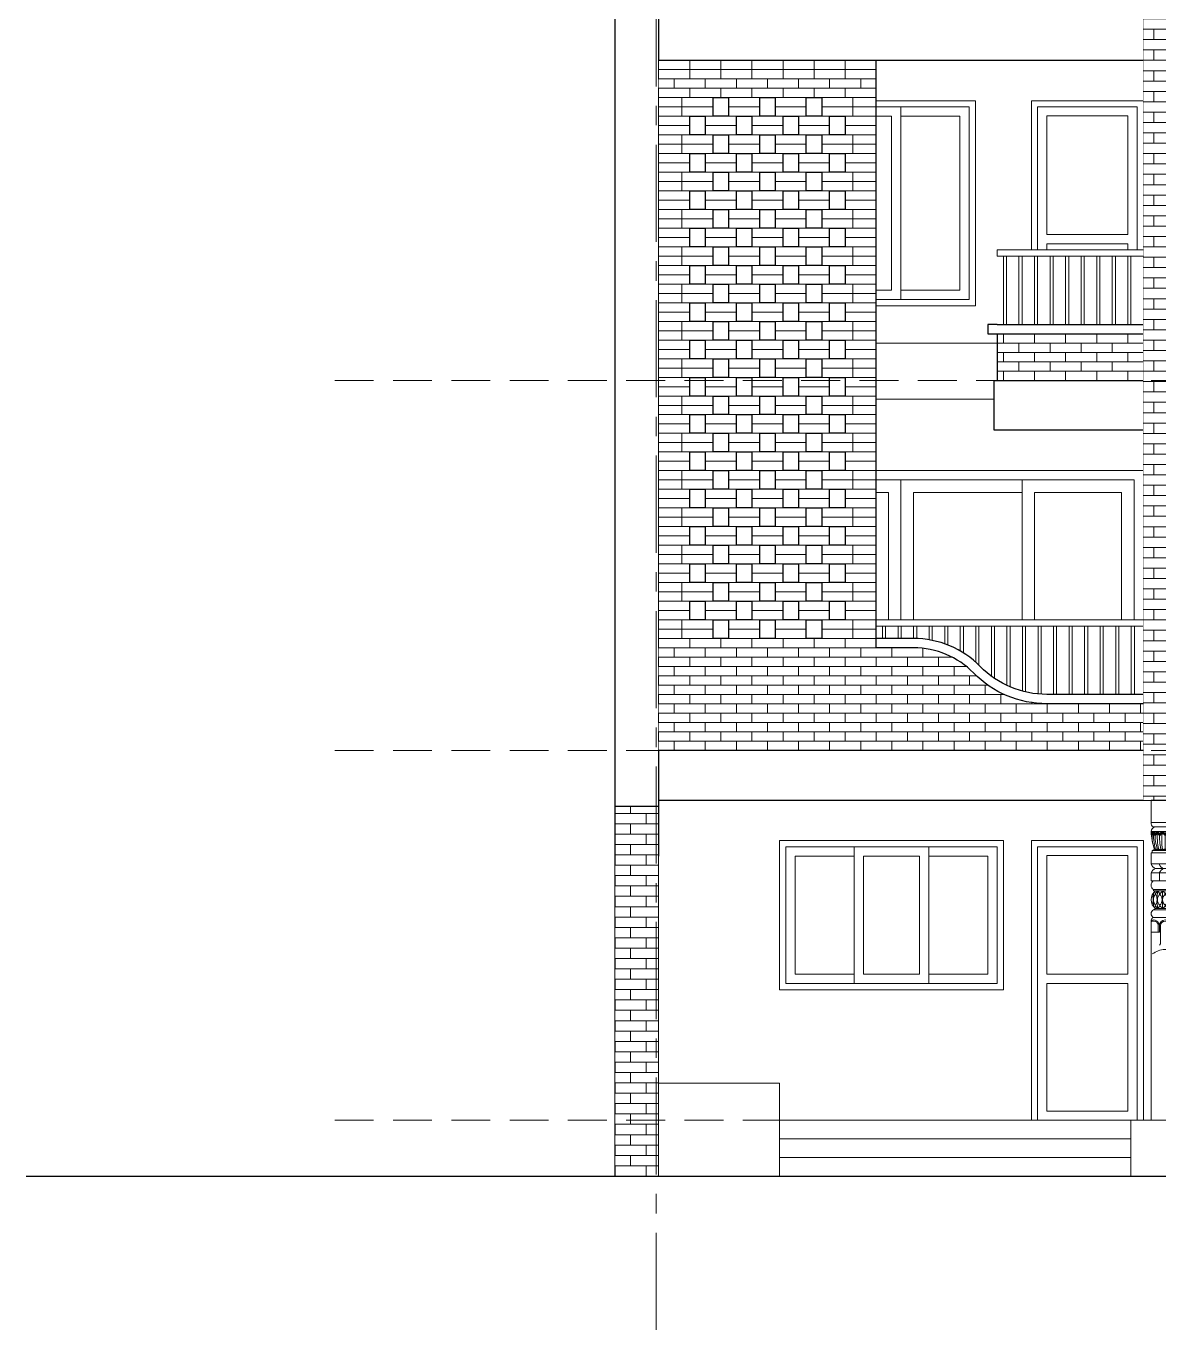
# Model space of a CAD drawing. Header units: inches. Extents: x 17146 to 31738, y -8920 to -2452.
# Drawn here: x 24920.3 to 25284.6, y -6942.4 to -6522.9 of the extents above; entities that cross this region are included whole.
import ezdxf

# ---------------------------------------------------------------- set-up
doc = ezdxf.new("R2010")
doc.units = ezdxf.units.IN
doc.header["$LTSCALE"] = 25
doc.header["$MEASUREMENT"] = 0
doc.set_wipeout_variables(frame=1)
for name, pattern in [('CENTER', [2, 1.25, -0.25, 0.25, -0.25]), ('CONTINU', [0]), ('DASHED', [0.75, 0.5, -0.25])]:
    doc.linetypes.add(name, pattern=pattern)
for name, color, linetype, lineweight in [('AJ_carvings', 45, 'CONTINU', 0), ('Center line', 252, 'CENTER', 20), ('Door-window', 40, 'Continuous', 15), ('Elevation1', 31, 'Continuous', 30), ('Elevation2', 212, 'Continuous', 20), ('Hatch', 253, 'Continuous', 13), ('Railing', 153, 'Continuous', 18), ('uncut wall', 15, 'Continuous', 20)]:
    doc.layers.add(name, color=color, linetype=linetype, lineweight=lineweight)

# ---------------------------------------------------------------- blocks, each defined once
blk = doc.blocks.new('DWE')
at = {"layer": 'Door-window', "linetype": 'Continuous', "ltscale": 10}
for p, q in [((-5, 47), (-31, 47)), ((-5, 44), (-31, 44))]:
    blk.add_line(p, q, dxfattribs=at)
for points in [[(-36, 0), (-36, 90), (0, 90), (0, 0)], [(-34, 0), (-34, 88), (-2, 88), (-2, 0)], [(-31, 47), (-31, 85.18), (-5, 85.18), (-5, 47)], [(-5, 44), (-5, 3), (-31, 3), (-31, 44)]]:
    blk.add_lwpolyline(points, dxfattribs=at)
blk = doc.blocks.new('WIN')
at = {"layer": 'Door-window'}
for p, q in [((24, 64), (24, 2)), ((48, 64), (48, 2))]:
    blk.add_line(p, q, dxfattribs=at)
for points in [[(0, 66), (72, 66), (72, 0), (0, 0)], [(2, 64), (70, 64), (70, 2), (2, 2)], [(45, 5), (27, 5), (27, 61), (45, 61)]]:
    blk.add_lwpolyline(points, close=True, dxfattribs=at)
for points in [[(24, 5), (5, 5), (5, 61), (24, 61)], [(48, 61), (67, 61), (67, 5), (48, 5)]]:
    blk.add_lwpolyline(points, dxfattribs=at)
blk = doc.blocks.new('brick')
at = {"layer": 'uncut wall'}
blk.add_lwpolyline([(-5, 1.5), (5, 1.5), (5, -1.5), (-5, -1.5), (-5, 1.5)], dxfattribs=at)
blk = doc.blocks.new('sd1')
at = {"layer": 'Door-window'}
for p, q in [((-116.94, 87), (-116.94, 3)), ((-77.96, 3), (-77.96, 87)), ((-39, 87), (-39, 3))]:
    blk.add_line(p, q, dxfattribs=at)
for points in [[(0, 90), (-155.93, 90), (-155.93, 0), (0, 0)], [(-3, 87), (-152.93, 87), (-152.93, 3), (-3, 3)], [(-148.93, 83), (-120.94, 83), (-120.94, 7), (-148.93, 7)], [(-81.96, 83), (-116.94, 83), (-116.94, 7), (-81.96, 7)], [(-73.96, 83), (-39, 83), (-39, 7), (-73.96, 7)], [(-7, 83), (-35, 83), (-35, 7), (-7, 7)]]:
    blk.add_lwpolyline(points, close=True, dxfattribs=at)
blk = doc.blocks.new('np')
blk.add_line((4.5, 95.8), (-4.5, 95.84))
blk.add_lwpolyline([(4.5, 0), (-4.5, 0), (-4.5, 64.49, -0.180132), (-3.78, 65.24, -0.589533), (-3.78, 67.73), (-3.78, 67.73), (-3.06, 68.09, -0.496968), (-3.06, 73.85), (-3.78, 73.85), (-3.78, 74.21, -0.512377), (-3.78, 77.09), (-4.5, 77.09), (-4.5, 79.61, -0.213808), (-3.06, 81.05, -0.296846), (-4.5, 82.49), (-4.5, 82.49), (-4.5, 86.08), (-4.5, 86.08), (-4.14, 86.08), (-4.14, 86.8), (-3.38, 87.18, -0.078196), (-4.5, 92.92, -0.322396), (-3.42, 94.36, -0.418192), (-4.5, 95.39), (-4.5, 95.8), (-4.5, 95.8), (-4.5, 103), (4.5, 103), (4.5, 95.8), (4.5, 95.8), (4.5, 95.39, -0.418192), (3.42, 94.36, -0.322396), (4.5, 92.92, -0.075017), (3.44, 87.16), (3.44, 87.16), (4.14, 86.8), (4.14, 86.08), (4.5, 86.08), (4.5, 86.08), (4.5, 82.49, -0.296846), (3.06, 81.05, -0.213808), (4.5, 79.61, -0.063738), (4.5, 79.61, -0.213808), (4.5, 79.61), (4.5, 77.09), (3.78, 77.09, -0.512377), (3.78, 74.21), (3.78, 73.85), (3.06, 73.85, -0.496968), (3.06, 68.09), (3.78, 67.73), (3.78, 67.73, -0.589533), (3.78, 65.24, -0.180132), (4.5, 64.49)], format="xyb", close=True)
at = {"layer": 'AJ_carvings'}
for p, q in [((-4.5, 92.92), (4.5, 92.92)), ((4.5, 92.92), (-4.5, 92.92)), ((-1.5, 56.74), (-1.5, 62.65)), ((1.5, 62.65), (1.5, 56.74)), ((-1.86, 56.35), (-1.5, 56.74)), ((1.5, 56.74), (1.86, 56.35))]:
    blk.add_line(p, q, dxfattribs=at)
for points in [[(-4.5, 95.8), (4.5, 95.8)], [(-3.42, 94.36), (3.42, 94.36)], [(0, 92.15), (0.03, 87.32)], [(-4.14, 86.8), (4.14, 86.8)], [(-4.14, 86.08), (4.14, 86.08)], [(-3.38, 87.17), (3.44, 87.16)], [(-4.5, 82.49), (4.5, 82.49)], [(-3.06, 81.05), (3.06, 81.05)], [(-4.5, 79.61), (4.5, 79.61)], [(-3.78, 77.09), (3.78, 77.09)], [(-1.86, 79.61), (-1.86, 77.09)], [(1.86, 79.61), (1.86, 77.09)], [(-3.78, 74.21), (3.78, 74.21)], [(3.78, 74.21), (-3.78, 74.21)], [(-3.15, 72.91), (-3.31, 73.64)], [(-3.15, 72.91), (-2.34, 73.85), (-1.73, 72.91), (-0.73, 73.85), (0.11, 72.91), (0.75, 73.85), (1.81, 72.91), (2.49, 73.85), (3.22, 72.91)], [(3.06, 73.85), (-3.06, 73.85)], [(-3.06, 73.85), (3.06, 73.85)], [(3.22, 72.91), (3.33, 73.63)], [(-3.78, 67.73), (3.81, 67.73)], [(-3.15, 69.03), (-3.31, 68.3)], [(-3.15, 69.03), (-2.34, 68.09), (-1.73, 69.03), (-0.73, 68.09), (0.11, 69.03), (0.75, 68.09), (1.81, 69.03), (2.49, 68.09), (3.22, 69.03)], [(-3.06, 68.09), (3.06, 68.09)], [(3.22, 69.03), (3.33, 68.31)], [(-3.81, 65.21), (3.81, 65.21)], [(-4.5, 60.53), (-1.86, 60.53)], [(-2.22, 62.66), (-2.22, 60.53)], [(-1.86, 62.66), (-1.86, 60.53)], [(1.86, 62.66), (1.86, 60.53)], [(1.86, 60.53), (4.5, 60.53)], [(2.22, 62.66), (2.22, 60.53)]]:
    blk.add_lwpolyline(points, dxfattribs=at)
for points in [[(-4.17, 92.15, 0.176445), (-4.5, 92.92, 0.460279)], [(-4.19, 91.89, 0.16686), (-4.49, 92.62, 0.175689)], [(-4.2, 91.55, 0.111921), (-4.47, 92.28, 0.130853)], [(-4.2, 91.55, -0.059431), (-3.76, 92.37, -0.083669), (-3.26, 91.54, -0.089752)], [(-4.19, 91.89, -0.161047), (-3.77, 92.65, -0.161666), (-3.27, 91.88, -0.102899)], [(-4.17, 92.15, -0.273245), (-3.75, 92.92, -0.148756), (-3.27, 92.15, 0.122173)], [(-3.14, 87.24, -0.070486), (-3.75, 92.92, 0.740421)], [(-3.27, 92.15, -0.122173), (-2.52, 92.92, -0.122173), (-1.76, 92.15, 0.122173)], [(-3.27, 91.88, -0.019283), (-2.54, 92.65, -0.056523), (-1.78, 91.88, 0.056523)], [(-3.26, 91.54, -0.029219), (-2.55, 92.37, -0.086704), (-1.79, 91.54, 0.086704)], [(-2.04, 87.16, -0.075915), (-2.52, 92.92, 7.691396)], [(-1.79, 91.54, 0.002111), (-0.96, 92.37)], [(-1.78, 91.88, -0.014075), (-0.93, 92.65)], [(-1.76, 92.15, -0.075168), (-0.9, 92.92, -0.168325), (0, 92.15, 0.168325)], [(-0.88, 87.17, -0.059294), (-0.9, 92.92, -2.13599)], [(0, 91.6, 0.091314), (-0.96, 92.37)], [(0, 91.86, 0.111757), (-0.93, 92.65)], [(0, 92.15, -0.168325), (0.9, 92.92, -0.075168), (1.76, 92.15, 0.075168)], [(0, 91.86, -0.099672), (0.93, 92.65, -0.03125), (1.78, 91.88, 0.022406)], [(0, 91.6, -0.079561), (0.96, 92.37, -0.015137), (1.79, 91.54, 0.015137)], [(0.92, 87.17, 0.059294), (0.9, 92.92, 2.13599)], [(3.29, 92.15, 0.122173), (2.53, 92.92, 0.122173), (1.78, 92.15, -0.122173)], [(3.27, 91.88, 0.031128), (2.55, 92.65, 0.056523), (1.8, 91.88, -0.056523)], [(3.26, 91.54, 0.044649), (2.57, 92.37, 0.086704), (1.81, 91.54, -0.086704)], [(2.09, 87.16, 0.075955), (2.53, 92.92, -7.691396)], [(2.96, 87.26, 0.112749), (3.77, 92.92, -0.740421)], [(4.2, 91.55, 0.072838), (3.78, 92.37, 0.066687), (3.26, 91.54, 0.089752)], [(4.2, 91.89, 0.167001), (3.79, 92.65, 0.152123), (3.28, 91.88, 0.102899)], [(4.19, 92.15, 0.273245), (3.77, 92.92, 0.148756), (3.29, 92.15, -0.122173)], [(4.19, 92.15, -0.17205), (4.5, 92.91, -0.17205)], [(4.2, 91.89, -0.161627), (4.5, 92.61, -0.161627)], [(4.2, 91.55, -0.106568), (4.5, 92.29, -0.106568)], [(-3.38, 87.17, -0.112166), (-4.17, 92.15, 0.740421)], [(-2.46, 87.25, -0.080174), (-3.27, 92.15, 7.691396)], [(-1.42, 87.25, -0.066863), (-1.76, 92.15, -2.13599)], [(1.46, 87.25, 0.066897), (1.76, 92.15, 2.13599)], [(2.39, 87.2, 0.100422), (3.29, 92.15, -7.691396)], [(2.39, 87.2, 0.100422), (3.29, 92.15, -7.691396)], [(3.16, 87.18, 0.123379), (4.19, 92.15, -0.740421)], [(-2.46, 87.25, -0.112109), (-2.97, 87.19, -0.05109), (-3.14, 87.24, 0.027967), (-3.38, 87.17)], [(-2.04, 87.16, -0.170488), (-2.46, 87.25, -0.166507)], [(-2.04, 87.16, 0.067735), (-1.42, 87.25)], [(-0.97, 87.16, -0.051217), (-1.42, 87.25, -0.093368)], [(-0.97, 87.16, 0.071569), (0.03, 87.32, 0.093368)], [(1.01, 87.16, -0.075105), (0.03, 87.32, -0.093368)], [(1.01, 87.16, 0.051217), (1.46, 87.25, 0.093368)], [(2.12, 87.16, -0.065715), (1.46, 87.25, 1.313826)], [(2.09, 87.16, 0.017511), (2.39, 87.2, 0.017511)], [(2.39, 87.2, 0.036822), (2.68, 87.17, 0.230111), (2.96, 87.26, 0.103703), (3.44, 87.16)]]:
    blk.add_lwpolyline(points, format="xyb", dxfattribs=at)
for centre, radius, start, end in [((-0.04, 82.87), 1.87, 191.9334, 258.0666), ((0.46, 78.72), 2.49, 110.8628, 159.1372), ((0.04, 82.87), 1.87, 281.9334, 348.0666), ((-0.46, 78.72), 2.49, 20.8628, 69.1372), ((-7.54, 71.08), 3.66, 358.767, 22.5019), ((39.73, 70.56), 43.54, 176.5461, 179.4582), ((-0.73, 70.91), 3.01, 143.432, 178.4106), ((-4.99, 71.19), 2.39, 355.2075, 39.2489), ((11.29, 71.41), 13.84, 169.8236, 181.8382), ((-0.25, 71.05), 2.22, 131.4295, 181.5034), ((-3.2, 71.03), 2.24, 359.2785, 48.6789), ((17.71, 71.35), 18.61, 172.2713, 181.1887), ((1.48, 70.96), 2.29, 130.0372, 178.8572), ((-1.47, 70.94), 2.3, 1.4955, 50.1986), ((-34.6, 70.58), 35.5, 0.6232, 5.2763), ((3.19, 71.06), 2.22, 131.4295, 181.5034), ((0.24, 71.04), 2.24, 359.2785, 48.6789), ((-16.84, 72.01), 19.42, 356.8998, 5.4329), ((5.63, 70.92), 3.01, 143.432, 178.4106), ((1.37, 71.2), 2.39, 355.2075, 39.2489), ((-2.11, 71.68), 5.96, 353.523, 15.9211), ((7.54, 71.12), 3.65, 157.978, 181.8157), ((-7.54, 70.86), 3.66, 337.4981, 1.233), ((-3.81, 71.05), 0.0806, 207.018, 332.982), ((-3.81, 70.89), 0.0806, 27.018, 152.982), ((39.73, 71.38), 43.54, 180.5418, 183.4539), ((-0.73, 71.03), 3.01, 181.5894, 216.568), ((-4.99, 70.75), 2.39, 320.7511, 4.7925), ((-2.54, 71.05), 0.0806, 207.018, 332.982), ((-2.54, 70.89), 0.0806, 27.018, 152.982), ((11.29, 70.52), 13.84, 178.1618, 190.1764), ((-0.25, 70.89), 2.22, 178.4966, 228.5705), ((-3.2, 70.91), 2.24, 311.3211, 0.7215), ((-0.89, 71.04), 0.0806, 207.018, 332.982), ((-0.89, 70.9), 0.0806, 27.018, 152.982), ((17.71, 70.59), 18.61, 178.8113, 187.7287), ((1.48, 70.98), 2.29, 181.1428, 229.9628), ((-1.47, 71), 2.3, 309.8014, 358.5045), ((-34.6, 71.35), 35.5, 354.7237, 359.3768), ((0.9, 71.05), 0.0806, 207.018, 332.982), ((0.9, 70.89), 0.0806, 27.018, 152.982), ((3.19, 70.88), 2.22, 178.4966, 228.5705), ((0.24, 70.9), 2.24, 311.3211, 0.7215), ((2.55, 71.04), 0.0806, 207.018, 332.982), ((2.55, 70.9), 0.0806, 27.018, 152.982), ((-16.84, 69.93), 19.42, 354.5671, 3.1002), ((5.63, 71.02), 3.01, 181.5894, 216.568), ((1.37, 70.74), 2.39, 320.7511, 4.7925), ((-2.11, 70.26), 5.96, 344.0789, 6.477), ((3.82, 71.05), 0.0806, 207.018, 332.982), ((3.82, 70.89), 0.0806, 27.018, 152.982), ((7.54, 70.82), 3.65, 178.1843, 202.022), ((-3.66, 62.66), 1.8, 0, 117.6757), ((-3.66, 62.66), 1.44, 0, 125.4915), ((0, 62.6), 1.86, 1.9653, 178.0347), ((0, 62.6), 1.5, 1.9653, 178.0347), ((3.66, 62.66), 1.8, 62.3243, 180), ((3.66, 62.66), 1.44, 54.5085, 180), ((0.6, 46.83), 8.19, 94.6752, 125.1312), ((-0.73, 46.83), 8.19, 54.8688, 85.3248)]:
    blk.add_arc(centre, radius, start, end, dxfattribs=at)

msp = doc.modelspace()

# ---------------------------------------------------------------- hatches: boundary and pattern name
at = {"layer": 'uncut wall'}
h = msp.add_hatch(dxfattribs=at)
h.set_pattern_fill('AR-BRSTD', color=256, scale=1.25)
h.set_pattern_definition([(0, (46919.6982, -12013.544), (0, 3.33375), []), (90, (46919.698, -12013.544), (-5, 3.33375), [3.33375, -3.33375])])
h.paths.add_polyline_path([(25123.68, -6773.95), (25109.68, -6773.95), (25109.68, -6874.95), (25123.68, -6874.95)])
h.paths.add_polyline_path([(25123.68, -6874.95), (25109.68, -6874.95), (25109.68, -6892.95), (25123.68, -6892.95)])

# ---------------------------------------------------------------- linework, layer by layer
at = {"layer": 'Door-window'}
for p, q in [((25186.6, -6786.95), (25186.6, -6830.95)), ((25210.6, -6786.95), (25210.6, -6830.95))]:
    msp.add_line(p, q, dxfattribs=at)
for points in [[(25162.6, -6784.95), (25234.6, -6784.95), (25234.6, -6832.95), (25162.6, -6832.95)], [(25164.6, -6786.95), (25232.6, -6786.95), (25232.6, -6830.95), (25164.6, -6830.95)], [(25207.6, -6827.95), (25189.6, -6827.95), (25189.6, -6789.95), (25207.6, -6789.95)]]:
    msp.add_lwpolyline(points, close=True, dxfattribs=at)
for points in [[(25186.6, -6827.95), (25167.6, -6827.95), (25167.6, -6789.95), (25186.6, -6789.95)], [(25210.6, -6789.95), (25229.6, -6789.95), (25229.6, -6827.95), (25210.6, -6827.95)]]:
    msp.add_lwpolyline(points, dxfattribs=at)
at = {"layer": 'Elevation1'}
for p, q in [((25123.72, -6771.95), (25279.6, -6771.95)), ((25123.72, -6773.95), (25109.68, -6773.95)), ((24920.31, -6892.95), (25630.36, -6892.95))]:
    msp.add_line(p, q, dxfattribs=at)
for points in [[(25443.6, -6670.95), (25443.6, -6291.95), (25286.6, -6235.95), (25109.68, -6303.95), (25109.68, -6789.95)], [(25429.6, -6670.95), (25429.6, -6301.82), (25286.79, -6250.88), (25123.68, -6313.57), (25123.68, -6789.95)]]:
    msp.add_lwpolyline(points, dxfattribs=at)
at = {"layer": 'Elevation2'}
for p, q in [((25162.6, -6892.95), (25162.6, -6874.95)), ((25162.6, -6874.95), (25434.6, -6874.95)), ((25275.6, -6892.95), (25275.6, -6874.95)), ((25162.6, -6880.95), (25275.6, -6880.95)), ((25162.6, -6886.95), (25275.6, -6886.95))]:
    msp.add_line(p, q, dxfattribs=at)
for points in [[(25109.68, -6773.95), (25109.68, -6892.95), (25109.68, -6892.95)], [(25123.68, -6773.95), (25123.68, -6892.95)], [(25162.6, -6874.95), (25162.6, -6868.95), (25162.6, -6862.95), (25123.68, -6862.95)]]:
    msp.add_lwpolyline(points, dxfattribs=at)
at = {"layer": 'Hatch', "linetype": 'DASHED'}
msp.add_line((25019.57, -6874.95), (25513.05, -6874.95), dxfattribs=at)

# ---------------------------------------------------------------- block references
at = {"layer": 'Door-window'}
for name, p in [('WIN', (25153.6, -6612.95)), ('sd1', (25279.6, -6755.95))]:
    msp.add_blockref(name, p, dxfattribs=at)
at = {"layer": 'Elevation1'}
for p in [(25279.6, -6636.95), (25279.6, -6874.95)]:
    msp.add_blockref('DWE', p, dxfattribs=at)

# ---------------------------------------------------------------- next in the draw order: wipeouts: each hides what was drawn before it
msp.add_wipeout([(25123.72, -6533.95), (25193.72, -6533.95), (25193.72, -6713.95), (25279.6, -6713.95), (25279.6, -6715.95), (25276.72, -6715.95), (25276.72, -6737.95), (25279.6, -6737.95), (25279.6, -6740.95), (25279.6, -6740.95), (25279.6, -6755.95), (25123.72, -6755.95)]).dxf.layer = 'Railing'

# ---------------------------------------------------------------- next in the draw order: linework, layer by layer
at = {"layer": 'Center line'}
msp.add_line((25122.89, -6942.37), (25122.89, -6194.78), dxfattribs=at)
at = {"layer": 'Elevation1'}
for p, q in [((25193.72, -6722.95), (25193.72, -6533.95)), ((25429.6, -6652.95), (25231.6, -6652.95)), ((25279.6, -6740.95), (25279.6, -6755.95))]:
    msp.add_line(p, q, dxfattribs=at)
for points in [[(25141.22, -6545.95), (25146.22, -6545.95), (25146.22, -6551.95), (25141.22, -6551.95)], [(25156.22, -6545.95), (25161.22, -6545.95), (25161.22, -6551.95), (25156.22, -6551.95)], [(25171.22, -6545.95), (25176.22, -6545.95), (25176.22, -6551.95), (25171.22, -6551.95)], [(25133.72, -6551.95), (25138.72, -6551.95), (25138.72, -6557.95), (25133.72, -6557.95)], [(25148.72, -6551.95), (25153.72, -6551.95), (25153.72, -6557.95), (25148.72, -6557.95)], [(25163.72, -6551.95), (25168.72, -6551.95), (25168.72, -6557.95), (25163.72, -6557.95)], [(25178.72, -6551.95), (25183.72, -6551.95), (25183.72, -6557.95), (25178.72, -6557.95)], [(25141.22, -6557.95), (25146.22, -6557.95), (25146.22, -6563.95), (25141.22, -6563.95)], [(25156.22, -6557.95), (25161.22, -6557.95), (25161.22, -6563.95), (25156.22, -6563.95)], [(25171.22, -6557.95), (25176.22, -6557.95), (25176.22, -6563.95), (25171.22, -6563.95)], [(25133.72, -6563.95), (25138.72, -6563.95), (25138.72, -6569.95), (25133.72, -6569.95)], [(25148.72, -6563.95), (25153.72, -6563.95), (25153.72, -6569.95), (25148.72, -6569.95)], [(25163.72, -6563.95), (25168.72, -6563.95), (25168.72, -6569.95), (25163.72, -6569.95)], [(25178.72, -6563.95), (25183.72, -6563.95), (25183.72, -6569.95), (25178.72, -6569.95)], [(25141.22, -6569.95), (25146.22, -6569.95), (25146.22, -6575.95), (25141.22, -6575.95)], [(25156.22, -6569.95), (25161.22, -6569.95), (25161.22, -6575.95), (25156.22, -6575.95)], [(25171.22, -6569.95), (25176.22, -6569.95), (25176.22, -6575.95), (25171.22, -6575.95)], [(25133.72, -6575.95), (25138.72, -6575.95), (25138.72, -6581.95), (25133.72, -6581.95)], [(25148.72, -6575.95), (25153.72, -6575.95), (25153.72, -6581.95), (25148.72, -6581.95)], [(25163.72, -6575.95), (25168.72, -6575.95), (25168.72, -6581.95), (25163.72, -6581.95)], [(25178.72, -6575.95), (25183.72, -6575.95), (25183.72, -6581.95), (25178.72, -6581.95)], [(25141.22, -6581.95), (25146.22, -6581.95), (25146.22, -6587.95), (25141.22, -6587.95)], [(25156.22, -6581.95), (25161.22, -6581.95), (25161.22, -6587.95), (25156.22, -6587.95)], [(25171.22, -6581.95), (25176.22, -6581.95), (25176.22, -6587.95), (25171.22, -6587.95)], [(25133.72, -6587.95), (25138.72, -6587.95), (25138.72, -6593.95), (25133.72, -6593.95)], [(25148.72, -6587.95), (25153.72, -6587.95), (25153.72, -6593.95), (25148.72, -6593.95)], [(25163.72, -6587.95), (25168.72, -6587.95), (25168.72, -6593.95), (25163.72, -6593.95)], [(25178.72, -6587.95), (25183.72, -6587.95), (25183.72, -6593.95), (25178.72, -6593.95)], [(25141.22, -6593.95), (25146.22, -6593.95), (25146.22, -6599.95), (25141.22, -6599.95)], [(25156.22, -6593.95), (25161.22, -6593.95), (25161.22, -6599.95), (25156.22, -6599.95)], [(25171.22, -6593.95), (25176.22, -6593.95), (25176.22, -6599.95), (25171.22, -6599.95)], [(25133.72, -6599.95), (25138.72, -6599.95), (25138.72, -6605.95), (25133.72, -6605.95)], [(25148.72, -6599.95), (25153.72, -6599.95), (25153.72, -6605.95), (25148.72, -6605.95)], [(25163.72, -6599.95), (25168.72, -6599.95), (25168.72, -6605.95), (25163.72, -6605.95)], [(25178.72, -6599.95), (25183.72, -6599.95), (25183.72, -6605.95), (25178.72, -6605.95)], [(25141.22, -6605.95), (25146.22, -6605.95), (25146.22, -6611.95), (25141.22, -6611.95)], [(25156.22, -6605.95), (25161.22, -6605.95), (25161.22, -6611.95), (25156.22, -6611.95)], [(25171.22, -6605.95), (25176.22, -6605.95), (25176.22, -6611.95), (25171.22, -6611.95)], [(25133.72, -6611.95), (25138.72, -6611.95), (25138.72, -6617.95), (25133.72, -6617.95)], [(25148.72, -6611.95), (25153.72, -6611.95), (25153.72, -6617.95), (25148.72, -6617.95)], [(25163.72, -6611.95), (25168.72, -6611.95), (25168.72, -6617.95), (25163.72, -6617.95)], [(25178.72, -6611.95), (25183.72, -6611.95), (25183.72, -6617.95), (25178.72, -6617.95)], [(25141.22, -6617.95), (25146.22, -6617.95), (25146.22, -6623.95), (25141.22, -6623.95)], [(25156.22, -6617.95), (25161.22, -6617.95), (25161.22, -6623.95), (25156.22, -6623.95)], [(25171.22, -6617.95), (25176.22, -6617.95), (25176.22, -6623.95), (25171.22, -6623.95)], [(25133.72, -6623.95), (25138.72, -6623.95), (25138.72, -6629.95), (25133.72, -6629.95)], [(25148.72, -6623.95), (25153.72, -6623.95), (25153.72, -6629.95), (25148.72, -6629.95)], [(25163.72, -6623.95), (25168.72, -6623.95), (25168.72, -6629.95), (25163.72, -6629.95)], [(25178.72, -6623.95), (25183.72, -6623.95), (25183.72, -6629.95), (25178.72, -6629.95)], [(25141.22, -6629.95), (25146.22, -6629.95), (25146.22, -6635.95), (25141.22, -6635.95)], [(25156.22, -6629.95), (25161.22, -6629.95), (25161.22, -6635.95), (25156.22, -6635.95)], [(25171.22, -6629.95), (25176.22, -6629.95), (25176.22, -6635.95), (25171.22, -6635.95)], [(25133.72, -6635.95), (25138.72, -6635.95), (25138.72, -6641.95), (25133.72, -6641.95)], [(25148.72, -6635.95), (25153.72, -6635.95), (25153.72, -6641.95), (25148.72, -6641.95)], [(25163.72, -6635.95), (25168.72, -6635.95), (25168.72, -6641.95), (25163.72, -6641.95)], [(25178.72, -6635.95), (25183.72, -6635.95), (25183.72, -6641.95), (25178.72, -6641.95)], [(25141.22, -6641.95), (25146.22, -6641.95), (25146.22, -6647.95), (25141.22, -6647.95)], [(25156.22, -6641.95), (25161.22, -6641.95), (25161.22, -6647.95), (25156.22, -6647.95)], [(25171.22, -6641.95), (25176.22, -6641.95), (25176.22, -6647.95), (25171.22, -6647.95)], [(25133.72, -6647.95), (25138.72, -6647.95), (25138.72, -6653.95), (25133.72, -6653.95)], [(25148.72, -6647.95), (25153.72, -6647.95), (25153.72, -6653.95), (25148.72, -6653.95)], [(25163.72, -6647.95), (25168.72, -6647.95), (25168.72, -6653.95), (25163.72, -6653.95)], [(25178.72, -6647.95), (25183.72, -6647.95), (25183.72, -6653.95), (25178.72, -6653.95)], [(25141.22, -6653.95), (25146.22, -6653.95), (25146.22, -6659.95), (25141.22, -6659.95)], [(25156.22, -6653.95), (25161.22, -6653.95), (25161.22, -6659.95), (25156.22, -6659.95)], [(25171.22, -6653.95), (25176.22, -6653.95), (25176.22, -6659.95), (25171.22, -6659.95)], [(25133.72, -6659.95), (25138.72, -6659.95), (25138.72, -6665.95), (25133.72, -6665.95)], [(25148.72, -6659.95), (25153.72, -6659.95), (25153.72, -6665.95), (25148.72, -6665.95)], [(25163.72, -6659.95), (25168.72, -6659.95), (25168.72, -6665.95), (25163.72, -6665.95)], [(25178.72, -6659.95), (25183.72, -6659.95), (25183.72, -6665.95), (25178.72, -6665.95)], [(25141.22, -6665.95), (25146.22, -6665.95), (25146.22, -6671.95), (25141.22, -6671.95)], [(25156.22, -6665.95), (25161.22, -6665.95), (25161.22, -6671.95), (25156.22, -6671.95)], [(25171.22, -6665.95), (25176.22, -6665.95), (25176.22, -6671.95), (25171.22, -6671.95)], [(25133.72, -6671.95), (25138.72, -6671.95), (25138.72, -6677.95), (25133.72, -6677.95)], [(25148.72, -6671.95), (25153.72, -6671.95), (25153.72, -6677.95), (25148.72, -6677.95)], [(25163.72, -6671.95), (25168.72, -6671.95), (25168.72, -6677.95), (25163.72, -6677.95)], [(25178.72, -6671.95), (25183.72, -6671.95), (25183.72, -6677.95), (25178.72, -6677.95)], [(25141.22, -6677.95), (25146.22, -6677.95), (25146.22, -6683.95), (25141.22, -6683.95)], [(25156.22, -6677.95), (25161.22, -6677.95), (25161.22, -6683.95), (25156.22, -6683.95)], [(25171.22, -6677.95), (25176.22, -6677.95), (25176.22, -6683.95), (25171.22, -6683.95)], [(25133.72, -6683.95), (25138.72, -6683.95), (25138.72, -6689.95), (25133.72, -6689.95)], [(25148.72, -6683.95), (25153.72, -6683.95), (25153.72, -6689.95), (25148.72, -6689.95)], [(25163.72, -6683.95), (25168.72, -6683.95), (25168.72, -6689.95), (25163.72, -6689.95)], [(25178.72, -6683.95), (25183.72, -6683.95), (25183.72, -6689.95), (25178.72, -6689.95)], [(25141.22, -6689.95), (25146.22, -6689.95), (25146.22, -6695.95), (25141.22, -6695.95)], [(25156.22, -6689.95), (25161.22, -6689.95), (25161.22, -6695.95), (25156.22, -6695.95)], [(25171.22, -6689.95), (25176.22, -6689.95), (25176.22, -6695.95), (25171.22, -6695.95)], [(25133.72, -6695.95), (25138.72, -6695.95), (25138.72, -6701.95), (25133.72, -6701.95)], [(25148.72, -6695.95), (25153.72, -6695.95), (25153.72, -6701.95), (25148.72, -6701.95)], [(25163.72, -6695.95), (25168.72, -6695.95), (25168.72, -6701.95), (25163.72, -6701.95)], [(25178.72, -6695.95), (25183.72, -6695.95), (25183.72, -6701.95), (25178.72, -6701.95)], [(25141.22, -6701.95), (25146.22, -6701.95), (25146.22, -6707.95), (25141.22, -6707.95)], [(25156.22, -6701.95), (25161.22, -6701.95), (25161.22, -6707.95), (25156.22, -6707.95)], [(25171.22, -6701.95), (25176.22, -6701.95), (25176.22, -6707.95), (25171.22, -6707.95)], [(25133.72, -6707.95), (25138.72, -6707.95), (25138.72, -6713.95), (25133.72, -6713.95)], [(25148.72, -6707.95), (25153.72, -6707.95), (25153.72, -6713.95), (25148.72, -6713.95)], [(25163.72, -6707.95), (25168.72, -6707.95), (25168.72, -6713.95), (25163.72, -6713.95)], [(25178.72, -6707.95), (25183.72, -6707.95), (25183.72, -6713.95), (25178.72, -6713.95)], [(25141.22, -6713.95), (25146.22, -6713.95), (25146.22, -6719.95), (25141.22, -6719.95)], [(25156.22, -6713.95), (25161.22, -6713.95), (25161.22, -6719.95), (25156.22, -6719.95)], [(25171.22, -6713.95), (25176.22, -6713.95), (25176.22, -6719.95), (25171.22, -6719.95)]]:
    msp.add_lwpolyline(points, close=True, dxfattribs=at)
msp.add_lwpolyline([(25279.6, -6737.95), (25248.57, -6737.95, -0.201513), (25227.15, -6728.95, 0.201513), (25205.72, -6719.95), (25193.72, -6719.95)], format="xyb", dxfattribs=at)
at = {"layer": 'Elevation2'}
for p, q in [((25232.6, -6624.95), (25193.72, -6624.95)), ((25231.6, -6642.95), (25193.72, -6642.95))]:
    msp.add_line(p, q, dxfattribs=at)
at = {"layer": 'Railing'}
for p, q in [((25195.72, -6719.95), (25195.72, -6715.95)), ((25196.72, -6719.95), (25196.72, -6715.95)), ((25200.72, -6719.95), (25200.72, -6715.95)), ((25201.72, -6719.95), (25201.72, -6715.95)), ((25205.72, -6719.95), (25205.72, -6715.95)), ((25206.72, -6719.96), (25206.72, -6715.95)), ((25210.72, -6720.37), (25210.72, -6715.95)), ((25211.72, -6720.55), (25211.72, -6715.95)), ((25215.72, -6721.66), (25215.72, -6715.95)), ((25216.72, -6722.04), (25216.72, -6715.95)), ((25220.72, -6723.97), (25220.72, -6715.95)), ((25221.72, -6724.57), (25221.72, -6715.95)), ((25225.72, -6727.59), (25225.72, -6715.95)), ((25226.72, -6728.52), (25226.72, -6715.95)), ((25230.72, -6732.06), (25230.72, -6715.95)), ((25231.72, -6732.77), (25231.72, -6715.95)), ((25235.72, -6735.06), (25235.72, -6715.95)), ((25236.72, -6735.51), (25236.72, -6715.95)), ((25240.72, -6736.9), (25240.72, -6715.95)), ((25241.72, -6737.16), (25241.72, -6715.95)), ((25245.72, -6737.81), (25245.72, -6715.95)), ((25246.72, -6737.89), (25246.72, -6715.95)), ((25250.72, -6737.95), (25250.72, -6715.95)), ((25251.72, -6737.95), (25251.72, -6715.95)), ((25255.72, -6737.95), (25255.72, -6715.95)), ((25256.72, -6737.95), (25256.72, -6715.95)), ((25260.72, -6737.95), (25260.72, -6715.95)), ((25261.72, -6737.95), (25261.72, -6715.95)), ((25265.72, -6737.95), (25265.72, -6715.95)), ((25266.72, -6737.95), (25266.72, -6715.95)), ((25270.72, -6737.95), (25270.72, -6715.95)), ((25271.72, -6737.95), (25271.72, -6715.95)), ((25275.72, -6737.95), (25275.72, -6715.95)), ((25276.72, -6737.95), (25276.72, -6715.95))]:
    msp.add_line(p, q, dxfattribs=at)
msp.add_lwpolyline([(25193.72, -6715.95), (25271.72, -6715.95), (25279.6, -6715.95), (25279.6, -6713.95), (25193.72, -6713.95)], dxfattribs=at)
at = {"layer": 'uncut wall'}
for p, q in [((25213.72, -6725.95), (25218.09, -6725.95)), ((25218.72, -6728.95), (25222.69, -6728.95)), ((25223.72, -6731.95), (25225.92, -6731.95)), ((25228.72, -6734.95), (25229.6, -6734.95)), ((25233.72, -6737.95), (25234.82, -6737.95)), ((25243.72, -6740.95), (25243.72, -6740.36))]:
    msp.add_line(p, q, dxfattribs=at)
for points in [[(25123.72, -6545.95), (25131.22, -6545.95), (25131.22, -6548.95), (25123.72, -6548.95), (25123.72, -6545.95)], [(25186.22, -6545.95), (25193.72, -6545.95), (25193.72, -6548.95), (25186.22, -6548.95), (25186.22, -6545.95)], [(25123.72, -6548.95), (25131.22, -6548.95), (25131.22, -6551.95), (25123.72, -6551.95), (25123.72, -6548.95)], [(25186.22, -6548.95), (25193.72, -6548.95), (25193.72, -6551.95), (25186.22, -6551.95), (25186.22, -6548.95)], [(25123.72, -6557.95), (25131.22, -6557.95), (25131.22, -6560.95), (25123.72, -6560.95), (25123.72, -6557.95)], [(25186.22, -6557.95), (25193.72, -6557.95), (25193.72, -6560.95), (25186.22, -6560.95), (25186.22, -6557.95)], [(25123.72, -6560.95), (25131.22, -6560.95), (25131.22, -6563.95), (25123.72, -6563.95), (25123.72, -6560.95)], [(25186.22, -6560.95), (25193.72, -6560.95), (25193.72, -6563.95), (25186.22, -6563.95), (25186.22, -6560.95)], [(25123.72, -6569.95), (25131.22, -6569.95), (25131.22, -6572.95), (25123.72, -6572.95), (25123.72, -6569.95)], [(25186.22, -6569.95), (25193.72, -6569.95), (25193.72, -6572.95), (25186.22, -6572.95), (25186.22, -6569.95)], [(25123.72, -6572.95), (25131.22, -6572.95), (25131.22, -6575.95), (25123.72, -6575.95), (25123.72, -6572.95)], [(25186.22, -6572.95), (25193.72, -6572.95), (25193.72, -6575.95), (25186.22, -6575.95), (25186.22, -6572.95)], [(25123.72, -6581.95), (25131.22, -6581.95), (25131.22, -6584.95), (25123.72, -6584.95), (25123.72, -6581.95)], [(25186.22, -6581.95), (25193.72, -6581.95), (25193.72, -6584.95), (25186.22, -6584.95), (25186.22, -6581.95)], [(25123.72, -6584.95), (25131.22, -6584.95), (25131.22, -6587.95), (25123.72, -6587.95), (25123.72, -6584.95)], [(25186.22, -6584.95), (25193.72, -6584.95), (25193.72, -6587.95), (25186.22, -6587.95), (25186.22, -6584.95)], [(25123.72, -6593.95), (25131.22, -6593.95), (25131.22, -6596.95), (25123.72, -6596.95), (25123.72, -6593.95)], [(25123.72, -6596.95), (25131.22, -6596.95), (25131.22, -6599.95), (25123.72, -6599.95), (25123.72, -6596.95)], [(25186.22, -6593.95), (25193.72, -6593.95), (25193.72, -6596.95), (25186.22, -6596.95), (25186.22, -6593.95)], [(25186.22, -6596.95), (25193.72, -6596.95), (25193.72, -6599.95), (25186.22, -6599.95), (25186.22, -6596.95)], [(25123.72, -6605.95), (25131.22, -6605.95), (25131.22, -6608.95), (25123.72, -6608.95), (25123.72, -6605.95)], [(25123.72, -6608.95), (25131.22, -6608.95), (25131.22, -6611.95), (25123.72, -6611.95), (25123.72, -6608.95)], [(25186.22, -6605.95), (25193.72, -6605.95), (25193.72, -6608.95), (25186.22, -6608.95), (25186.22, -6605.95)], [(25186.22, -6608.95), (25193.72, -6608.95), (25193.72, -6611.95), (25186.22, -6611.95), (25186.22, -6608.95)], [(25123.72, -6617.95), (25131.22, -6617.95), (25131.22, -6620.95), (25123.72, -6620.95), (25123.72, -6617.95)], [(25186.22, -6617.95), (25193.72, -6617.95), (25193.72, -6620.95), (25186.22, -6620.95), (25186.22, -6617.95)], [(25123.72, -6620.95), (25131.22, -6620.95), (25131.22, -6623.95), (25123.72, -6623.95), (25123.72, -6620.95)], [(25186.22, -6620.95), (25193.72, -6620.95), (25193.72, -6623.95), (25186.22, -6623.95), (25186.22, -6620.95)], [(25123.72, -6629.95), (25131.22, -6629.95), (25131.22, -6632.95), (25123.72, -6632.95), (25123.72, -6629.95)], [(25186.22, -6629.95), (25193.72, -6629.95), (25193.72, -6632.95), (25186.22, -6632.95), (25186.22, -6629.95)], [(25123.72, -6632.95), (25131.22, -6632.95), (25131.22, -6635.95), (25123.72, -6635.95), (25123.72, -6632.95)], [(25186.22, -6632.95), (25193.72, -6632.95), (25193.72, -6635.95), (25186.22, -6635.95), (25186.22, -6632.95)], [(25123.72, -6641.95), (25131.22, -6641.95), (25131.22, -6644.95), (25123.72, -6644.95), (25123.72, -6641.95)], [(25186.22, -6641.95), (25193.72, -6641.95), (25193.72, -6644.95), (25186.22, -6644.95), (25186.22, -6641.95)], [(25123.72, -6644.95), (25131.22, -6644.95), (25131.22, -6647.95), (25123.72, -6647.95), (25123.72, -6644.95)], [(25186.22, -6644.95), (25193.72, -6644.95), (25193.72, -6647.95), (25186.22, -6647.95), (25186.22, -6644.95)], [(25123.72, -6653.95), (25131.22, -6653.95), (25131.22, -6656.95), (25123.72, -6656.95), (25123.72, -6653.95)], [(25186.22, -6653.95), (25193.72, -6653.95), (25193.72, -6656.95), (25186.22, -6656.95), (25186.22, -6653.95)], [(25123.72, -6656.95), (25131.22, -6656.95), (25131.22, -6659.95), (25123.72, -6659.95), (25123.72, -6656.95)], [(25186.22, -6656.95), (25193.72, -6656.95), (25193.72, -6659.95), (25186.22, -6659.95), (25186.22, -6656.95)], [(25123.72, -6665.95), (25131.22, -6665.95), (25131.22, -6668.95), (25123.72, -6668.95), (25123.72, -6665.95)], [(25186.22, -6665.95), (25193.72, -6665.95), (25193.72, -6668.95), (25186.22, -6668.95), (25186.22, -6665.95)], [(25123.72, -6668.95), (25131.22, -6668.95), (25131.22, -6671.95), (25123.72, -6671.95), (25123.72, -6668.95)], [(25186.22, -6668.95), (25193.72, -6668.95), (25193.72, -6671.95), (25186.22, -6671.95), (25186.22, -6668.95)], [(25123.72, -6677.95), (25131.22, -6677.95), (25131.22, -6680.95), (25123.72, -6680.95), (25123.72, -6677.95)], [(25123.72, -6680.95), (25131.22, -6680.95), (25131.22, -6683.95), (25123.72, -6683.95), (25123.72, -6680.95)], [(25186.22, -6677.95), (25193.72, -6677.95), (25193.72, -6680.95), (25186.22, -6680.95), (25186.22, -6677.95)], [(25186.22, -6680.95), (25193.72, -6680.95), (25193.72, -6683.95), (25186.22, -6683.95), (25186.22, -6680.95)], [(25123.72, -6689.95), (25131.22, -6689.95), (25131.22, -6692.95), (25123.72, -6692.95), (25123.72, -6689.95)], [(25123.72, -6692.95), (25131.22, -6692.95), (25131.22, -6695.95), (25123.72, -6695.95), (25123.72, -6692.95)], [(25186.22, -6689.95), (25193.72, -6689.95), (25193.72, -6692.95), (25186.22, -6692.95), (25186.22, -6689.95)], [(25186.22, -6692.95), (25193.72, -6692.95), (25193.72, -6695.95), (25186.22, -6695.95), (25186.22, -6692.95)], [(25123.72, -6701.95), (25131.22, -6701.95), (25131.22, -6704.95), (25123.72, -6704.95), (25123.72, -6701.95)], [(25186.22, -6701.95), (25193.72, -6701.95), (25193.72, -6704.95), (25186.22, -6704.95), (25186.22, -6701.95)], [(25123.72, -6704.95), (25131.22, -6704.95), (25131.22, -6707.95), (25123.72, -6707.95), (25123.72, -6704.95)], [(25186.22, -6704.95), (25193.72, -6704.95), (25193.72, -6707.95), (25186.22, -6707.95), (25186.22, -6704.95)], [(25123.72, -6713.95), (25131.22, -6713.95), (25131.22, -6716.95), (25123.72, -6716.95), (25123.72, -6713.95)], [(25186.22, -6713.95), (25193.72, -6713.95), (25193.72, -6716.95), (25186.22, -6716.95), (25186.22, -6713.95)], [(25123.72, -6716.95), (25131.22, -6716.95), (25131.22, -6719.95), (25123.72, -6719.95), (25123.72, -6716.95)], [(25186.22, -6716.95), (25193.72, -6716.95), (25193.72, -6719.95), (25186.22, -6719.95), (25186.22, -6716.95)], [(25198.72, -6722.95), (25205.72, -6722.95)], [(25208.72, -6723.12), (25208.72, -6725.95), (25198.72, -6725.95), (25198.72, -6722.95)], [(25273.72, -6743.95), (25279.6, -6743.95), (25279.6, -6746.95), (25273.72, -6746.95), (25273.72, -6743.95)], [(25273.72, -6749.95), (25279.6, -6749.95), (25279.6, -6752.95), (25273.72, -6752.95), (25273.72, -6749.95)]]:
    msp.add_lwpolyline(points, dxfattribs=at)

# ---------------------------------------------------------------- next in the draw order: block references
at = {"layer": 'uncut wall', "xscale": -1, "rotation": 180}
for p in [(25128.72, -6535.45), (25138.72, -6535.45), (25148.72, -6535.45), (25158.72, -6535.45), (25168.72, -6535.45), (25178.72, -6535.45), (25188.72, -6535.45), (25128.72, -6538.45), (25138.72, -6538.45), (25148.72, -6538.45), (25158.72, -6538.45), (25168.72, -6538.45), (25178.72, -6538.45), (25188.72, -6538.45), (25128.72, -6544.45), (25133.72, -6541.45), (25138.72, -6544.45), (25143.72, -6541.45), (25148.72, -6544.45), (25153.72, -6541.45), (25158.72, -6544.45), (25163.72, -6541.45), (25168.72, -6544.45), (25173.72, -6541.45), (25178.72, -6544.45), (25183.72, -6541.45), (25188.72, -6544.45)]:
    msp.add_blockref('brick', p, dxfattribs=at)
at = {"layer": 'uncut wall'}
for p in [(25136.22, -6547.45), (25151.22, -6547.45), (25166.22, -6547.45), (25181.22, -6547.45), (25136.22, -6550.45), (25151.22, -6550.45), (25166.22, -6550.45), (25181.22, -6550.45), (25128.72, -6553.45), (25128.72, -6556.45), (25143.72, -6553.45), (25143.72, -6556.45), (25158.72, -6553.45), (25158.72, -6556.45), (25173.72, -6553.45), (25173.72, -6556.45), (25188.72, -6553.45), (25188.72, -6556.45), (25136.22, -6559.45), (25151.22, -6559.45), (25166.22, -6559.45), (25181.22, -6559.45), (25128.72, -6565.45), (25136.22, -6562.45), (25143.72, -6565.45), (25151.22, -6562.45), (25158.72, -6565.45), (25166.22, -6562.45), (25173.72, -6565.45), (25181.22, -6562.45), (25188.72, -6565.45), (25128.72, -6568.45), (25143.72, -6568.45), (25158.72, -6568.45), (25173.72, -6568.45), (25188.72, -6568.45), (25136.22, -6571.45), (25151.22, -6571.45), (25166.22, -6571.45), (25181.22, -6571.45), (25128.72, -6577.45), (25136.22, -6574.45), (25143.72, -6577.45), (25151.22, -6574.45), (25158.72, -6577.45), (25166.22, -6574.45), (25173.72, -6577.45), (25181.22, -6574.45), (25188.72, -6577.45), (25128.72, -6580.45), (25143.72, -6580.45), (25158.72, -6580.45), (25173.72, -6580.45), (25188.72, -6580.45), (25136.22, -6583.45), (25151.22, -6583.45), (25166.22, -6583.45), (25181.22, -6583.45), (25128.72, -6589.45), (25136.22, -6586.45), (25143.72, -6589.45), (25151.22, -6586.45), (25158.72, -6589.45), (25166.22, -6586.45), (25173.72, -6589.45), (25181.22, -6586.45), (25188.72, -6589.45), (25128.72, -6592.45), (25143.72, -6592.45), (25158.72, -6592.45), (25173.72, -6592.45), (25188.72, -6592.45), (25136.22, -6595.45), (25136.22, -6598.45), (25151.22, -6595.45), (25151.22, -6598.45), (25166.22, -6595.45), (25166.22, -6598.45), (25181.22, -6595.45), (25181.22, -6598.45), (25128.72, -6601.45), (25143.72, -6601.45), (25158.72, -6601.45), (25173.72, -6601.45), (25188.72, -6601.45), (25128.72, -6604.45), (25143.72, -6604.45), (25158.72, -6604.45), (25173.72, -6604.45), (25188.72, -6604.45), (25136.22, -6607.45), (25136.22, -6610.45), (25151.22, -6607.45), (25151.22, -6610.45), (25166.22, -6607.45), (25166.22, -6610.45), (25181.22, -6607.45), (25181.22, -6610.45), (25128.72, -6613.45), (25143.72, -6613.45), (25158.72, -6613.45), (25173.72, -6613.45), (25188.72, -6613.45), (25128.72, -6616.45), (25136.22, -6619.45), (25143.72, -6616.45), (25151.22, -6619.45), (25158.72, -6616.45), (25166.22, -6619.45), (25173.72, -6616.45), (25181.22, -6619.45), (25188.72, -6616.45), (25136.22, -6622.45), (25151.22, -6622.45), (25166.22, -6622.45), (25181.22, -6622.45), (25128.72, -6625.45), (25143.72, -6625.45), (25158.72, -6625.45), (25173.72, -6625.45), (25188.72, -6625.45), (25128.72, -6628.45), (25136.22, -6631.45), (25143.72, -6628.45), (25151.22, -6631.45), (25158.72, -6628.45), (25166.22, -6631.45), (25173.72, -6628.45), (25181.22, -6631.45), (25188.72, -6628.45), (25136.22, -6634.45), (25151.22, -6634.45), (25166.22, -6634.45), (25181.22, -6634.45), (25128.72, -6637.45), (25128.72, -6640.45), (25143.72, -6637.45), (25143.72, -6640.45), (25158.72, -6637.45), (25158.72, -6640.45), (25173.72, -6637.45), (25173.72, -6640.45), (25188.72, -6637.45), (25188.72, -6640.45), (25136.22, -6643.45), (25151.22, -6643.45), (25166.22, -6643.45), (25181.22, -6643.45), (25136.22, -6646.45), (25151.22, -6646.45), (25166.22, -6646.45), (25181.22, -6646.45), (25128.72, -6649.45), (25128.72, -6652.45), (25143.72, -6649.45), (25143.72, -6652.45), (25158.72, -6649.45), (25158.72, -6652.45), (25173.72, -6649.45), (25173.72, -6652.45), (25188.72, -6649.45), (25188.72, -6652.45), (25136.22, -6655.45), (25151.22, -6655.45), (25166.22, -6655.45), (25181.22, -6655.45), (25128.72, -6661.45), (25136.22, -6658.45), (25143.72, -6661.45), (25151.22, -6658.45), (25158.72, -6661.45), (25166.22, -6658.45), (25173.72, -6661.45), (25181.22, -6658.45), (25188.72, -6661.45), (25128.72, -6664.45), (25143.72, -6664.45), (25158.72, -6664.45), (25173.72, -6664.45), (25188.72, -6664.45), (25136.22, -6667.45), (25151.22, -6667.45), (25166.22, -6667.45), (25181.22, -6667.45), (25128.72, -6673.45), (25136.22, -6670.45), (25143.72, -6673.45), (25151.22, -6670.45), (25158.72, -6673.45), (25166.22, -6670.45), (25173.72, -6673.45), (25181.22, -6670.45), (25188.72, -6673.45), (25128.72, -6676.45), (25143.72, -6676.45), (25158.72, -6676.45), (25173.72, -6676.45), (25188.72, -6676.45), (25136.22, -6679.45), (25136.22, -6682.45), (25151.22, -6679.45), (25151.22, -6682.45), (25166.22, -6679.45), (25166.22, -6682.45), (25181.22, -6679.45), (25181.22, -6682.45), (25128.72, -6685.45), (25143.72, -6685.45), (25158.72, -6685.45), (25173.72, -6685.45), (25188.72, -6685.45), (25128.72, -6688.45), (25143.72, -6688.45), (25158.72, -6688.45), (25173.72, -6688.45), (25188.72, -6688.45), (25136.22, -6691.45), (25136.22, -6694.45), (25151.22, -6691.45), (25151.22, -6694.45), (25166.22, -6691.45), (25166.22, -6694.45), (25181.22, -6691.45), (25181.22, -6694.45), (25128.72, -6697.45), (25143.72, -6697.45), (25158.72, -6697.45), (25173.72, -6697.45), (25188.72, -6697.45), (25128.72, -6700.45), (25136.22, -6703.45), (25143.72, -6700.45), (25151.22, -6703.45), (25158.72, -6700.45), (25166.22, -6703.45), (25173.72, -6700.45), (25181.22, -6703.45), (25188.72, -6700.45), (25136.22, -6706.45), (25151.22, -6706.45), (25166.22, -6706.45), (25181.22, -6706.45), (25128.72, -6709.45), (25143.72, -6709.45), (25158.72, -6709.45), (25173.72, -6709.45), (25188.72, -6709.45), (25128.72, -6712.45), (25136.22, -6715.45), (25143.72, -6712.45), (25151.22, -6715.45), (25158.72, -6712.45), (25166.22, -6715.45), (25173.72, -6712.45), (25181.22, -6715.45), (25188.72, -6712.45), (25136.22, -6718.45), (25151.22, -6718.45), (25166.22, -6718.45), (25181.22, -6718.45), (25128.72, -6721.45), (25133.72, -6724.45), (25138.72, -6721.45), (25143.72, -6724.45), (25148.72, -6721.45), (25153.72, -6724.45), (25158.72, -6721.45), (25163.72, -6724.45), (25168.72, -6721.45), (25173.72, -6724.45), (25178.72, -6721.45), (25183.72, -6724.45), (25188.72, -6721.45), (25193.72, -6724.45), (25128.72, -6727.45), (25138.72, -6727.45), (25148.72, -6727.45), (25158.72, -6727.45), (25168.72, -6727.45), (25178.72, -6727.45), (25188.72, -6727.45), (25198.72, -6727.45), (25208.72, -6727.45), (25133.72, -6730.45), (25143.72, -6730.45), (25153.72, -6730.45), (25163.72, -6730.45), (25173.72, -6730.45), (25183.72, -6730.45), (25193.72, -6730.45), (25203.72, -6730.45), (25213.72, -6730.45), (25128.72, -6733.45), (25133.72, -6736.45), (25138.72, -6733.45), (25143.72, -6736.45), (25148.72, -6733.45), (25153.72, -6736.45), (25158.72, -6733.45), (25163.72, -6736.45), (25168.72, -6733.45), (25173.72, -6736.45), (25178.72, -6733.45), (25183.72, -6736.45), (25188.72, -6733.45), (25193.72, -6736.45), (25198.72, -6733.45), (25203.72, -6736.45), (25208.72, -6733.45), (25213.72, -6736.45), (25218.72, -6733.45), (25223.72, -6736.45), (25128.72, -6739.45), (25138.72, -6739.45), (25148.72, -6739.45), (25158.72, -6739.45), (25168.72, -6739.45), (25178.72, -6739.45), (25188.72, -6739.45), (25198.72, -6739.45), (25208.72, -6739.45), (25218.72, -6739.45), (25228.72, -6739.45), (25128.72, -6745.45), (25133.72, -6742.45), (25138.72, -6745.45), (25143.72, -6742.45), (25148.72, -6745.45), (25153.72, -6742.45), (25158.72, -6745.45), (25163.72, -6742.45), (25168.72, -6745.45), (25173.72, -6742.45), (25178.72, -6745.45), (25183.72, -6742.45), (25188.72, -6745.45), (25193.72, -6742.45), (25198.72, -6745.45), (25203.72, -6742.45), (25208.72, -6745.45), (25213.72, -6742.45), (25218.72, -6745.45), (25223.72, -6742.45), (25228.72, -6745.45), (25233.72, -6742.45), (25238.72, -6745.45), (25243.72, -6742.45), (25248.72, -6745.45), (25253.72, -6742.45), (25258.72, -6745.45), (25263.72, -6742.45), (25268.72, -6745.45), (25273.72, -6742.45), (25133.72, -6748.45), (25143.72, -6748.45), (25153.72, -6748.45), (25163.72, -6748.45), (25173.72, -6748.45), (25183.72, -6748.45), (25193.72, -6748.45), (25203.72, -6748.45), (25213.72, -6748.45), (25223.72, -6748.45), (25233.72, -6748.45), (25243.72, -6748.45), (25253.72, -6748.45), (25263.72, -6748.45), (25273.72, -6748.45), (25128.72, -6751.45), (25138.72, -6751.45), (25148.72, -6751.45), (25158.72, -6751.45), (25168.72, -6751.45), (25178.72, -6751.45), (25188.72, -6751.45), (25198.72, -6751.45), (25208.72, -6751.45), (25218.72, -6751.45), (25228.72, -6751.45), (25238.72, -6751.45), (25248.72, -6751.45), (25258.72, -6751.45), (25268.72, -6751.45), (25133.72, -6754.45), (25143.72, -6754.45), (25153.72, -6754.45), (25163.72, -6754.45), (25173.72, -6754.45), (25183.72, -6754.45), (25193.72, -6754.45), (25203.72, -6754.45), (25213.72, -6754.45), (25223.72, -6754.45), (25233.72, -6754.45), (25243.72, -6754.45), (25253.72, -6754.45), (25263.72, -6754.45), (25273.72, -6754.45)]:
    msp.add_blockref('brick', p, dxfattribs=at)

# ---------------------------------------------------------------- next in the draw order: wipeouts: each hides what was drawn before it
msp.add_wipeout([(25429.6, -6414.95), (25359.6, -6414.95), (25359.6, -6594.95), (25232.6, -6594.95), (25232.6, -6596.95), (25234.6, -6596.95), (25234.6, -6618.95), (25229.6, -6618.95), (25229.6, -6621.95), (25232.6, -6621.95), (25232.6, -6636.95), (25429.6, -6636.95)]).dxf.layer = 'Railing'

# ---------------------------------------------------------------- next in the draw order: linework, layer by layer
at = {"layer": 'Elevation1'}
for p, q in [((25123.72, -6533.95), (25279.6, -6533.95)), ((25232.6, -6621.95), (25232.6, -6636.95)), ((25231.6, -6636.95), (25429.65, -6636.95)), ((25231.6, -6652.95), (25231.6, -6636.95))]:
    msp.add_line(p, q, dxfattribs=at)
msp.add_lwpolyline([(25279.6, -6398.95), (25279.6, -6771.95), (25293.6, -6771.95), (25293.6, -6398.95)], close=True, dxfattribs=at)
for points in [[(25232.6, -6618.95), (25304.76, -6618.95, 0.201513), (25326.18, -6609.95, -0.201513), (25347.6, -6600.95), (25359.6, -6600.95)], [(25232.6, -6621.95), (25304.76, -6621.95, 0.201513), (25328.32, -6612.05, -0.201513), (25347.6, -6603.95), (25359.6, -6603.95)]]:
    msp.add_lwpolyline(points, format="xyb", dxfattribs=at)
msp.add_lwpolyline([(25232.6, -6618.95), (25229.6, -6618.95), (25229.6, -6621.95), (25232.6, -6621.95)], dxfattribs=at)
at = {"layer": 'Railing'}
for p, q in [((25234.6, -6618.95), (25234.6, -6596.95)), ((25235.6, -6618.95), (25235.6, -6596.95)), ((25239.6, -6618.95), (25239.6, -6596.95)), ((25240.6, -6618.95), (25240.6, -6596.95)), ((25244.6, -6618.95), (25244.6, -6596.95)), ((25245.6, -6618.95), (25245.6, -6596.95)), ((25249.6, -6618.95), (25249.6, -6596.95)), ((25250.6, -6618.95), (25250.6, -6596.95)), ((25254.6, -6618.95), (25254.6, -6596.95)), ((25255.6, -6618.95), (25255.6, -6596.95)), ((25259.6, -6618.95), (25259.6, -6596.95)), ((25260.6, -6618.95), (25260.6, -6596.95)), ((25264.6, -6618.95), (25264.6, -6596.95)), ((25265.6, -6618.95), (25265.6, -6596.95)), ((25269.6, -6618.95), (25269.6, -6596.95)), ((25270.6, -6618.95), (25270.6, -6596.95)), ((25274.6, -6618.95), (25274.6, -6596.95)), ((25275.6, -6618.95), (25275.6, -6596.95))]:
    msp.add_line(p, q, dxfattribs=at)
at = {"layer": 'uncut wall'}
for points in [[(25239.6, -6624.95), (25232.6, -6624.95), (25232.6, -6627.95), (25239.6, -6627.95), (25239.6, -6624.95)], [(25239.6, -6630.95), (25232.6, -6630.95), (25232.6, -6633.95), (25239.6, -6633.95), (25239.6, -6630.95)]]:
    msp.add_lwpolyline(points, dxfattribs=at)

# ---------------------------------------------------------------- next in the draw order: block references
at = {"layer": 'uncut wall', "xscale": -1}
for p in [(25239.6, -6623.45), (25249.6, -6623.45), (25259.6, -6623.45), (25269.6, -6623.45), (25279.6, -6623.45), (25244.6, -6626.45), (25254.6, -6626.45), (25264.6, -6626.45), (25274.6, -6626.45), (25284.6, -6626.45), (25239.6, -6629.45), (25244.6, -6632.45), (25249.6, -6629.45), (25254.6, -6632.45), (25259.6, -6629.45), (25264.6, -6632.45), (25269.6, -6629.45), (25274.6, -6632.45), (25279.6, -6629.45), (25284.6, -6632.45), (25239.6, -6635.45), (25249.6, -6635.45), (25259.6, -6635.45), (25269.6, -6635.45), (25279.6, -6635.45)]:
    msp.add_blockref('brick', p, dxfattribs=at)

# ---------------------------------------------------------------- next in the draw order: wipeouts: each hides what was drawn before it
msp.add_wipeout([(25279.6, -6398.95), (25293.6, -6398.95), (25293.6, -6771.95), (25279.6, -6771.95)]).dxf.layer = 'Elevation1'

# ---------------------------------------------------------------- next in the draw order: hatches: boundary and pattern name
at = {"layer": 'uncut wall'}
h = msp.add_hatch(dxfattribs=at)
h.set_pattern_fill('AR-BRSTD', color=256, scale=1.25)
h.set_pattern_definition([(0, (21802.997, -3866.9672), (0, 3.33375), []), (90, (21802.997, -3866.967), (-5, 3.33375), [3.33375, -3.33375])])
h.paths.add_polyline_path([(25279.6, -6398.95), (25279.6, -6771.95), (25293.6, -6771.95), (25293.6, -6398.95)])

# ---------------------------------------------------------------- next in the draw order: linework, layer by layer
at = {"layer": 'Elevation1'}
msp.add_line((25279.6, -6755.95), (25123.68, -6755.95), dxfattribs=at)
msp.add_lwpolyline([(25279.6, -6740.95), (25248.57, -6740.95, -0.201513), (25225.01, -6731.05, 0.201513), (25205.72, -6722.95), (25193.72, -6722.95)], format="xyb", dxfattribs=at)
at = {"layer": 'Hatch', "linetype": 'DASHED'}
for p, q in [((25019.57, -6636.95), (25513.05, -6636.95)), ((25019.57, -6755.95), (25513.05, -6755.95))]:
    msp.add_line(p, q, dxfattribs=at)
at = {"layer": 'Railing'}
msp.add_lwpolyline([(25279.6, -6596.95), (25234.6, -6596.95), (25232.6, -6596.95), (25232.6, -6594.95), (25279.6, -6594.95)], dxfattribs=at)

# ---------------------------------------------------------------- next in the draw order: block references
at = {"layer": 'Elevation2'}
msp.add_blockref('np', (25286.6, -6874.95), dxfattribs=at)

doc.saveas('drawing.dxf')
